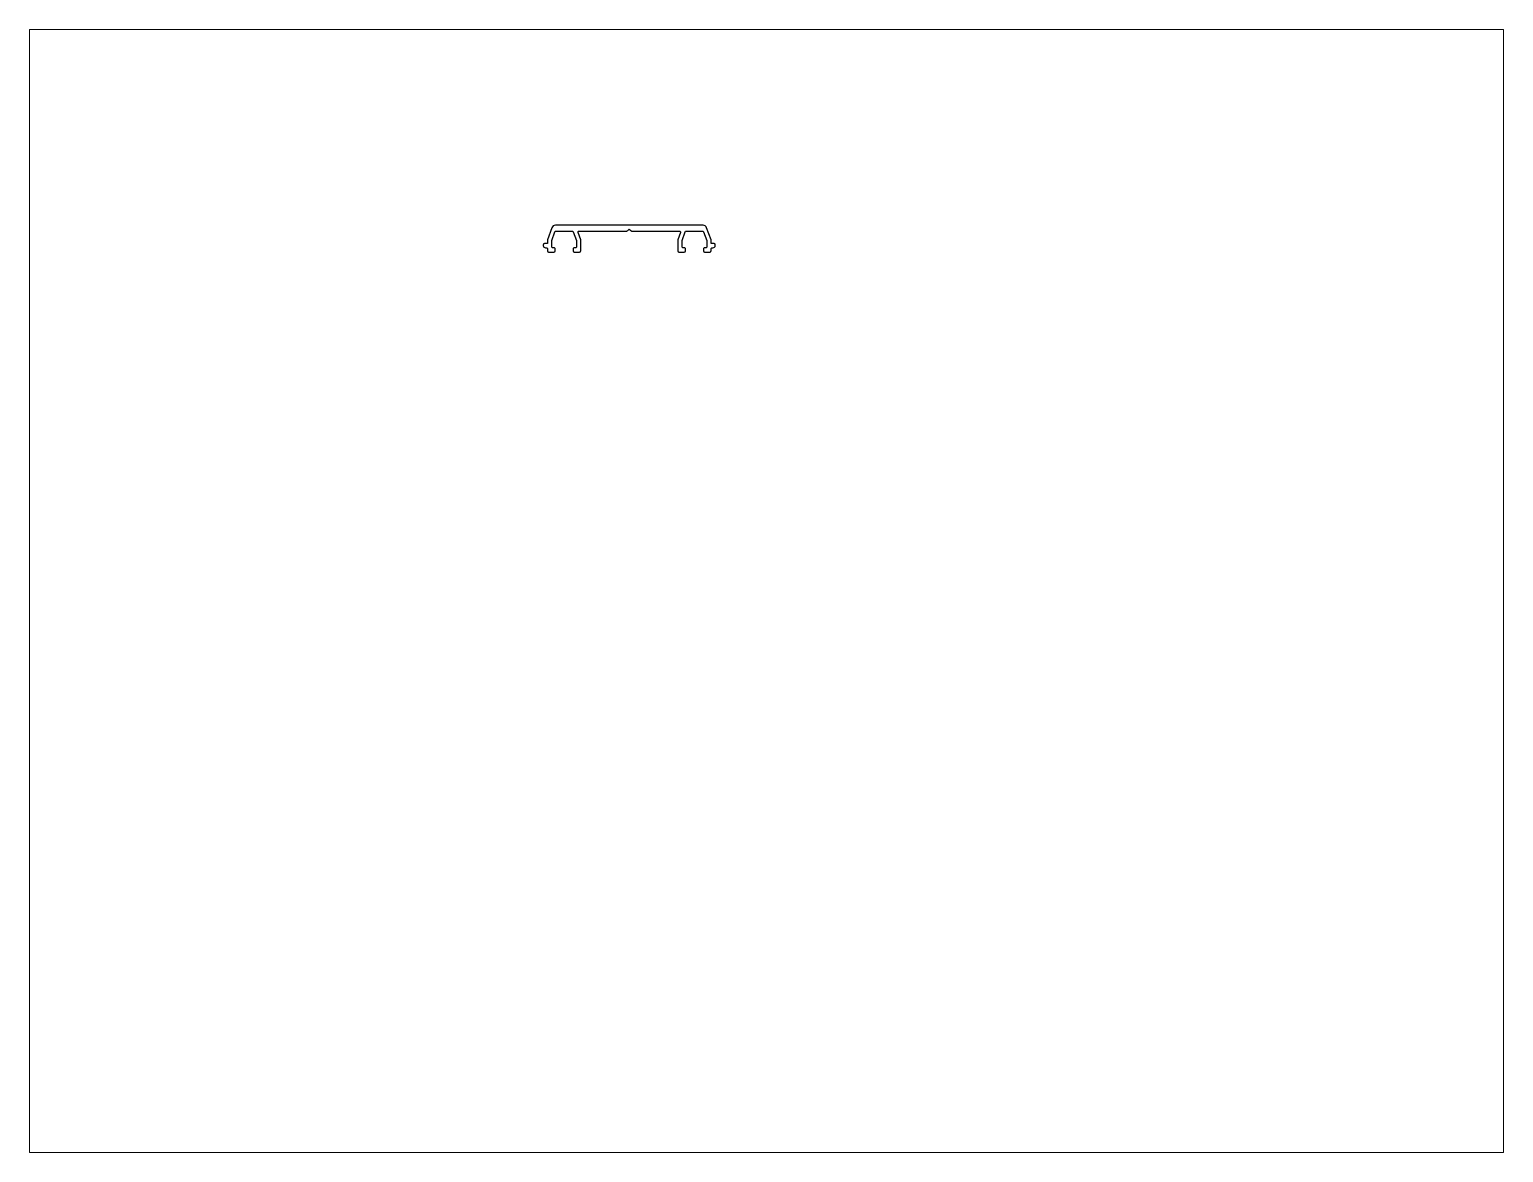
# Paper-space layout 'Layout1' of a CAD drawing. Extents: x 27 to 240, y 20 to 183.
# The model-space entities are those that its viewports show. They can reach past a viewport. Long polylines and large blocks are cut down to what shows.
import ezdxf

# ---------------------------------------------------------------- set-up
doc = ezdxf.new("R2010")
doc.units = 0
doc.header["$LTSCALE"] = 15
doc.layers.get('0').update_dxf_attribs({"linetype": 'CONTINUOUS'})

msp = doc.modelspace()

# ---------------------------------------------------------------- linework, layer by layer
at = {"ltscale": 10}
msp.add_lwpolyline([(174.05, 224.31), (174.9, 222.01), (174.9, 220.41, -0.414214), (174.6, 220.11), (174.3, 220.11, 0.414214), (174, 219.81), (174, 219.31, 0.414214), (174.3, 219.01), (175.7, 219.01, 0.414214), (176, 219.31), (176, 219.81, -0.414214), (176.3, 220.11), (176.5, 220.11, 0.414214), (177.1, 220.71), (177.1, 220.91, 0.414214), (176.8, 221.21), (176, 221.21), (176, 222.21), (174.84, 225.36, 0.31422), (173.9, 226.01), (135.29, 226.01, 0.31422), (134.35, 225.36), (133.2, 222.21), (133.2, 221.21), (132.4, 221.21, 0.414214), (132.1, 220.91), (132.1, 220.71, 0.414214), (132.7, 220.11), (132.9, 220.11, -0.414214), (133.2, 219.81), (133.2, 219.31, 0.414214), (133.5, 219.01), (134.9, 219.01, 0.414214), (135.2, 219.31), (135.2, 219.81, 0.414214), (134.9, 220.11), (134.6, 220.11, -0.414214), (134.3, 220.41), (134.3, 222.01), (135.14, 224.31, -0.31422), (135.42, 224.51), (139.67, 224.51, -0.31422), (139.95, 224.31), (140.8, 222.01), (140.8, 220.41, -0.414214), (140.5, 220.11), (140.2, 220.11, 0.414214), (139.9, 219.81), (139.9, 219.31, 0.414214), (140.2, 219.01), (141.6, 219.01, 0.414214), (141.9, 219.31), (141.9, 222.21), (141.2, 224.11, -0.521815), (141.48, 224.51), (153.97, 224.51, 0.198912), (154.18, 224.6), (154.6, 225.01), (155.01, 224.6, 0.198912), (155.22, 224.51), (167.71, 224.51, -0.521815), (167.99, 224.11), (167.3, 222.21), (167.3, 219.31, 0.414214), (167.6, 219.01), (169, 219.01, 0.414214), (169.3, 219.31), (169.3, 219.81, 0.414214), (169, 220.11), (168.7, 220.11, -0.414214), (168.4, 220.41), (168.4, 222.01), (169.24, 224.31, -0.31422), (169.52, 224.51), (173.77, 224.51, -0.31422)], format="xyb", close=True, dxfattribs=at)

psp = doc.layouts.get("Layout1")

# ---------------------------------------------------------------- viewports
at = {"layer": '0', "color": 0, "linetype": 'BYBLOCK', "ltscale": 0.05}
psp.add_viewport(center=(133.35, 101.6), size=(213.36, 162.56), view_center_point=(190.51, 130.3), view_height=293.8955, dxfattribs=at)

doc.saveas('drawing.dxf')
